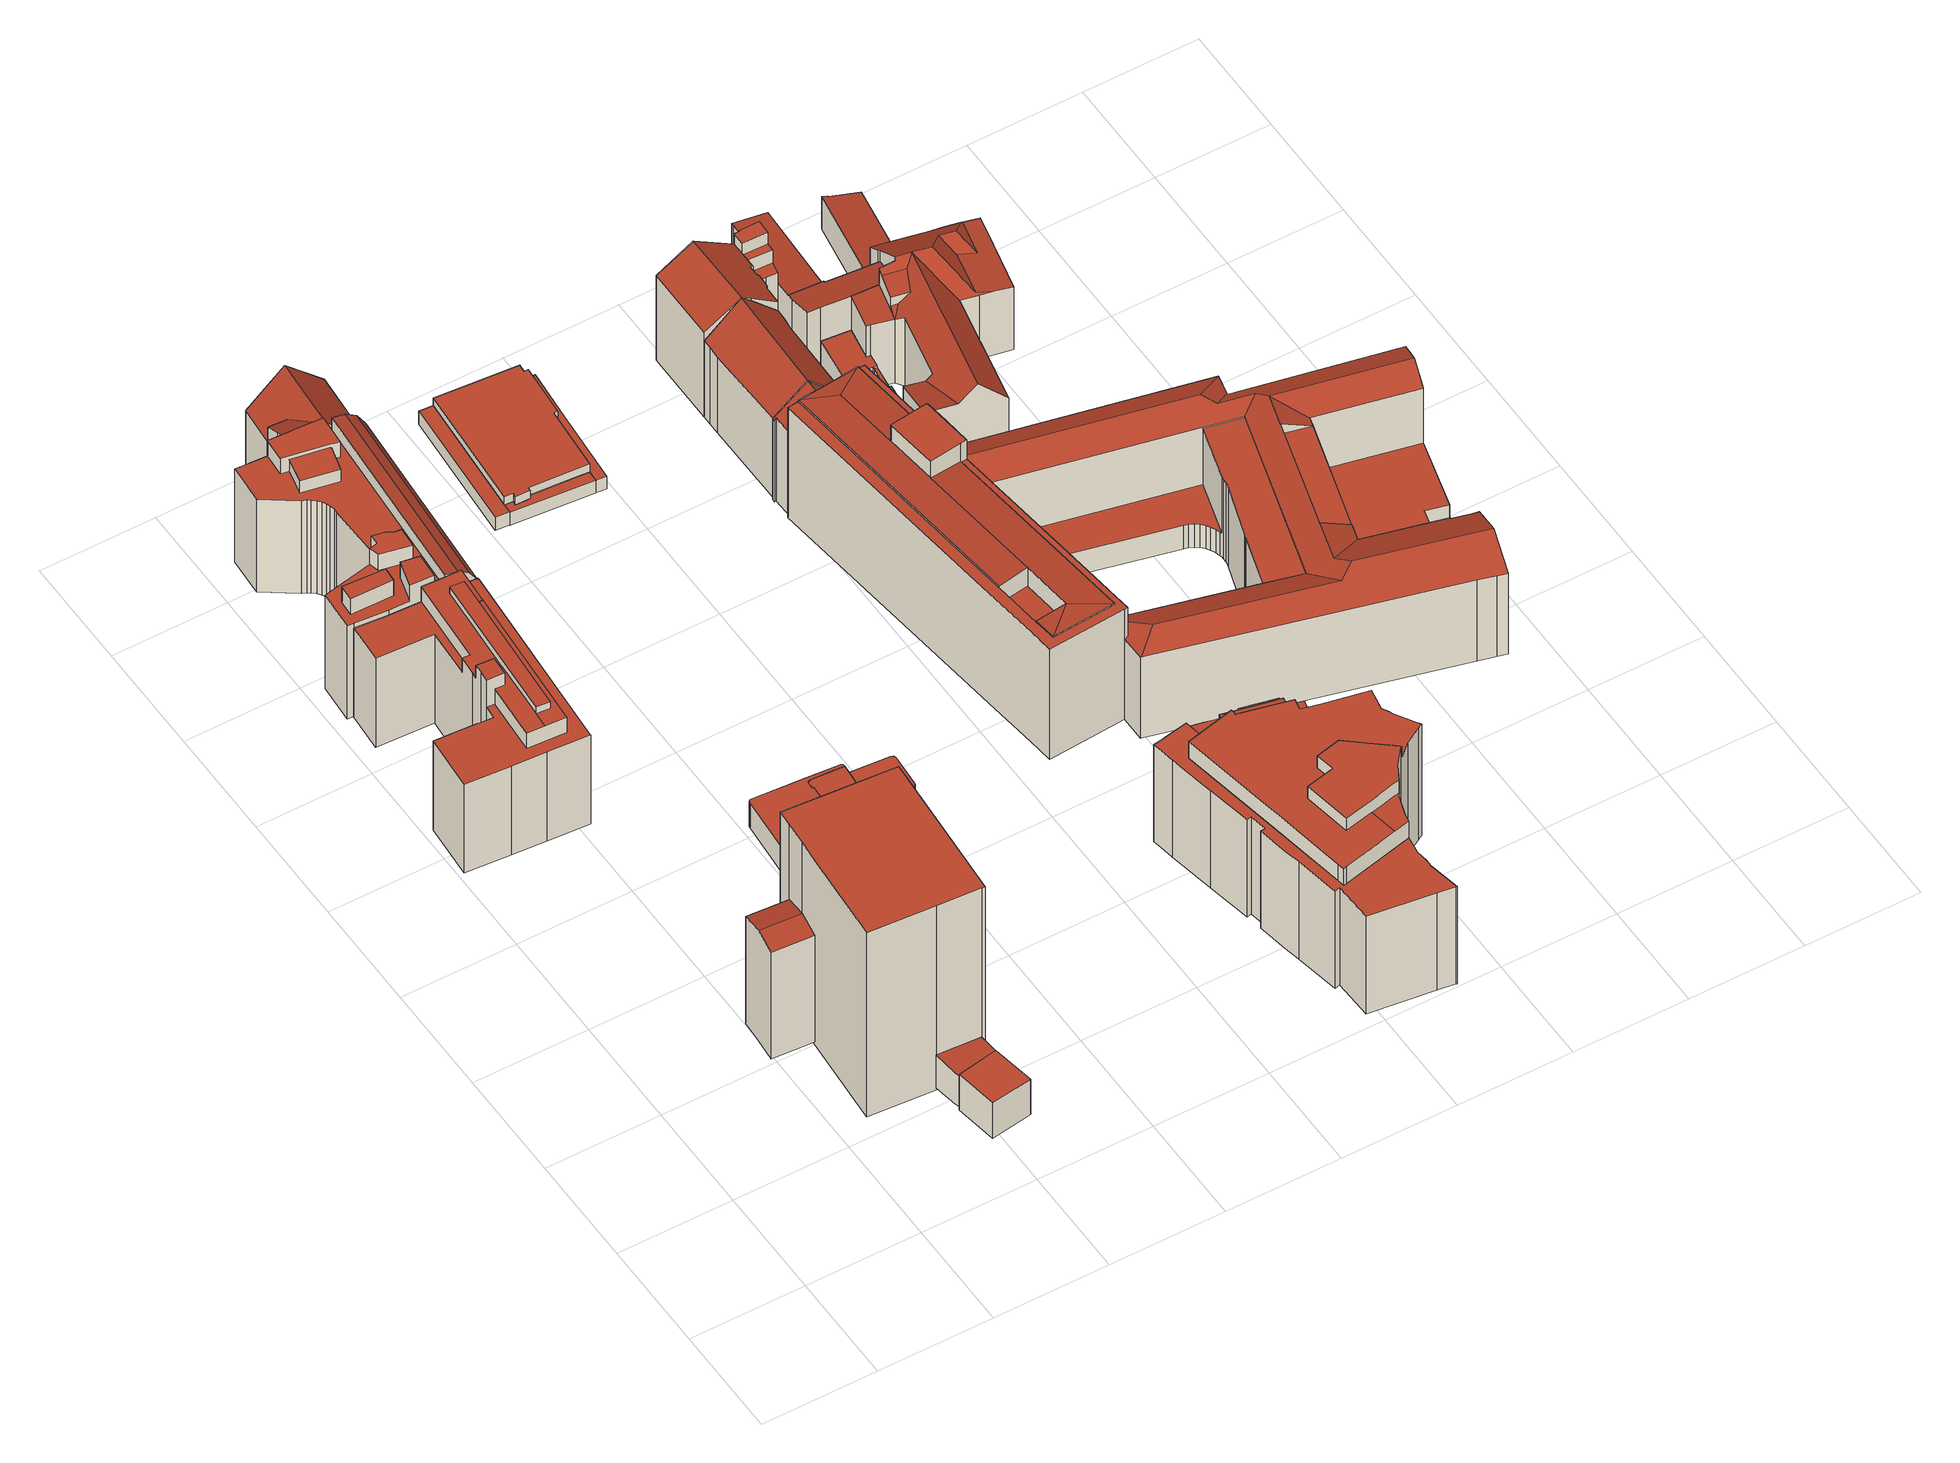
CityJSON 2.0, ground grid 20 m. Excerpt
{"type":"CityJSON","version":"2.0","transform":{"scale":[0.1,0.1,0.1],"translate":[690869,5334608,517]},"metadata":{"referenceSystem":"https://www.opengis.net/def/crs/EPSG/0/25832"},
"CityObjects":{
"building1":{"type":"Building","attributes":{"Gemeindeschluessel":"09162000","HoeheDach":"542.706","HoeheGrund":"518.737","Methode":"1000","NiedrigsteTraufeDesGebaeudes":"541.762","Geometrietyp2DReferenz":"3000","function":"31001_9998","roofType":"3100","measuredHeight":23.97,"storeysAboveGround":7},"geometry":[{"type":"MultiSurface","lod":"2","boundaries":[[[0,1,2,3,4,5]],[[6,7,2,1]],[[8,6,1,0]],[[3,2,7,9]],[[10,11,5,4,3,9]],[[11,8,0,5]],[[10,9,7,6]],[[10,6,8,11]]],"semantics":{"surfaces":[{"type":"WallSurface"},{"type":"RoofSurface"},{"type":"GroundSurface"}],"values":[0,1,1,0,2,0,0,0]}}]},
"building2":{"type":"Building","attributes":{"Gemeindeschluessel":"09162000","HoeheDach":"543.896","HoeheGrund":"518.888","Methode":"2000","NiedrigsteTraufeDesGebaeudes":"526.230","Geometrietyp2DReferenz":"3000","function":"31001_9998","roofType":"1000","measuredHeight":25.01,"storeysAboveGround":5},"geometry":[{"type":"MultiSurface","lod":"2","boundaries":[[[12,13,14,15]],[[16,17,18,19,20,21,22,23,24,25,26,27,28,29,30,31,32,33,34,35,36]],[[37,32,31,38,39,40]],[[21,41,42,22]],[[35,43,44,36]],[[27,26,45,46,47,48]],[[49,50,51,52]],[[53,51,50,54,55,56]],[[47,57,58,59,49,52,60,37,40,61,62,48]],[[63,64,65,66,67,68]],[[28,27,48,62,69,70]],[[33,71,72,34]],[[73,74,75,76]],[[56,55,77,78,68,67,79]],[[76,42,41,73]],[[34,72,43,35]],[[69,62,61,80]],[[81,82,53,56,79]],[[33,32,37,60,83,71]],[[84,44,43,72,71,83,82,81,66,65,85,86,75,74,87,88,89,90]],[[85,65,25,24]],[[29,91,92,30]],[[23,86,85,24]],[[44,84,16,36]],[[80,61,40,39]],[[54,15,14,55]],[[82,83,60,52,51,53]],[[17,90,89,18]],[[58,13,12,59]],[[84,90,17,16]],[[18,89,88,19]],[[21,20,87,74,73,41]],[[63,93,46,45,64]],[[47,46,93,78,77,57]],[[81,79,67,66]],[[26,25,65,64,45]],[[12,15,54,50,49,59]],[[14,13,58,57,77,55]],[[30,92,38,31]],[[70,69,80,39,38,92,91]],[[19,88,87,20]],[[78,93,63,68]],[[28,70,91,29]],[[23,22,42,76,75,86]]],"semantics":{"surfaces":[{"type":"RoofSurface"},{"type":"GroundSurface"},{"type":"WallSurface"}],"values":[0,1,2,2,2,2,2,0,0,2,2,2,2,0,0,2,2,2,2,0,2,2,2,2,2,2,2,2,2,2,2,2,0,2,2,2,2,2,2,0,2,2,2,2]}}]},
"building3":{"type":"Building","attributes":{"Gemeindeschluessel":"09162000","HoeheDach":"525.450","HoeheGrund":"517.865","Methode":"1000","NiedrigsteTraufeDesGebaeudes":"525.450","Geometrietyp2DReferenz":"3000","function":"31001_2000","roofType":"1000","measuredHeight":7.58},"geometry":[{"type":"MultiSurface","lod":"2","boundaries":[[[94,95,96,97]],[[95,98,99,100,96]],[[101,99,98,102]],[[102,98,95,94]],[[97,96,100,103]],[[103,100,99,101]],[[97,103,101,102,94]]],"semantics":{"surfaces":[{"type":"WallSurface"},{"type":"RoofSurface"},{"type":"GroundSurface"}],"values":[0,1,0,0,0,0,2]}}]},
"building4":{"type":"Building","attributes":{"Gemeindeschluessel":"09162000","HoeheDach":"525.790","HoeheGrund":"518.600","Methode":"1000","NiedrigsteTraufeDesGebaeudes":"525.171","Geometrietyp2DReferenz":"3000","function":"31001_2000","roofType":"1000","measuredHeight":7.19},"geometry":[{"type":"MultiSurface","lod":"2","boundaries":[[[104,105,106,107,108,109]],[[110,111,105,104,109,112]],[[112,109,108,113]],[[111,114,115,107,106,105]],[[114,111,110,112,113,115]],[[113,108,107,115]]],"semantics":{"surfaces":[{"type":"RoofSurface"},{"type":"WallSurface"},{"type":"GroundSurface"}],"values":[0,1,1,1,2,1]}}]},
"building5":{"type":"Building","attributes":{"Gemeindeschluessel":"09162000","HoeheDach":"558.020","HoeheGrund":"518.200","Methode":"2000","NiedrigsteTraufeDesGebaeudes":"558.020","Geometrietyp2DReferenz":"3000","function":"31001_9998","roofType":"1000","measuredHeight":39.82,"storeysAboveGround":11},"geometry":[{"type":"MultiSurface","lod":"2","boundaries":[[[116,117,118,119,120,121]],[[122,123,116,121]],[[119,118,124,125]],[[126,127,123,122]],[[125,124,128,129]],[[130,131,127,126]],[[132,133,131,130]],[[129,128,133,132]],[[123,127,131,133,128,124,118,117,116]],[[121,120,119,125,129,132,130,126,122]]],"semantics":{"surfaces":[{"type":"WallSurface"},{"type":"RoofSurface"},{"type":"GroundSurface"}],"values":[0,0,0,0,0,0,0,0,1,2]}}]},
"building6":{"type":"Building","attributes":{"Gemeindeschluessel":"09162000","HoeheDach":"542.460","HoeheGrund":"519.012","Methode":"2000","NiedrigsteTraufeDesGebaeudes":"537.688","Geometrietyp2DReferenz":"3000","function":"31001_9998","roofType":"1000","measuredHeight":23.45,"storeysAboveGround":6},"geometry":[{"type":"MultiSurface","lod":"2","boundaries":[[[134,135,136,137]],[[138,139,140,141]],[[142,143,144,145]],[[146,147,148,149,150,151]],[[152,153,154,155,156,157]],[[158,155,154,159]],[[160,161,162,163]],[[164,165,166,167,168,169,170,171,172]],[[173,171,170,174,175,176,177]],[[178,179,180,181,182,183,184]],[[185,186,187,152,157,188,189,190,191]],[[192,193,143,142]],[[194,195,196,197]],[[198,199,200,201]],[[202,203,204,205]],[[190,189,206,196]],[[163,162,207,208]],[[209,172,171,173]],[[210,211,177,176]],[[201,200,212,213]],[[214,215,139,138]],[[216,217,144,143,193,181,180,218]],[[219,220,221,222]],[[184,183,161,160]],[[151,150,223,224]],[[225,226,135,134]],[[227,228,203,202]],[[157,156,229,188]],[[230,140,139,215]],[[231,232,220,219]],[[233,168,167,234]],[[137,136,235,236]],[[187,186,185,191,237,238,239,240,147,146,151,224,241,242,179,178,184,160,163,208,231,219,222,227,202,205,243,210,176,175,174,244,245,194,197,246,247,158,159]],[[229,156,155,158,247,246,197,196,206]],[[208,207,232,231]],[[248,217,216,249]],[[240,250,148,147]],[[145,144,217,248]],[[236,235,226,225,251,234,167,166,165,164,172,209]],[[205,204,252,243]],[[149,148,250,253,214,138,141,254,190,196,195,233,234,251,225,134,137,236,209,173,177,211,252,204,203,228,221,220,232,207,162,161,183,182,192,142,145,248,249,255,256,223,150],[257,198,201,213]],[[174,170,169,244]],[[141,140,230,254]],[[135,226,235,136]],[[168,233,195,194,245,244,169]],[[249,216,218,255]],[[239,238,237,191,190,254,230,215,214,253,250,240]],[[182,181,193,192]],[[200,199,258,212]],[[257,258,199,198]],[[188,229,206,189]],[[159,154,153,187]],[[213,212,258,257]],[[223,256,255,218,180,179,242,241,224]],[[153,152,187]],[[243,252,211,210]],[[222,221,228,227]]],"semantics":{"surfaces":[{"type":"WallSurface"},{"type":"RoofSurface"},{"type":"GroundSurface"}],"values":[0,0,0,0,1,0,0,1,0,0,0,0,0,0,0,0,0,0,0,0,0,1,0,0,0,0,0,1,1,0,0,0,2,0,0,0,0,0,0,0,1,0,0,1,0,0,0,0,1,0,1,0,0,0,0,0,0]}}]},
"building7":{"type":"Building","attributes":{"Gemeindeschluessel":"09162000","HoeheDach":"523.887","HoeheGrund":"518.540","Methode":"1000","NiedrigsteTraufeDesGebaeudes":"523.887","Geometrietyp2DReferenz":"3000","function":"51009_1610","roofType":"1000","measuredHeight":5.35},"geometry":[{"type":"MultiSurface","lod":"2","boundaries":[[[259,260,261,262]],[[263,264,265,266]],[[267,268,269,270]],[[271,272,273,274]],[[275,276,277,278]],[[262,261,279,280]],[[281,282,283,284]],[[279,261,260,285,286,287,288,277,276,289,290,283,282,291,292,291,293,273,272,269,268,294,265,264,295,296,297,298,299,300,301,302,303,304,305]],[[306,303,302,307]],[[308,295,264,263]],[[309,285,260,259]],[[310,300,299,311]],[[298,297,312,313,311,299]],[[307,302,301,314]],[[270,269,272,271]],[[278,277,288,315]],[[316,267,270,271,274,317,318,319,318,281,284,320,321,275,278,315,322,323,309,259,262,280,324,325,306,307,314,310,311,313,312,326,308,263,266]],[[321,289,276,275]],[[314,301,300,310]],[[312,297,296,326]],[[316,294,268,267]],[[323,322,287,286,285,309]],[[315,288,287,322]],[[284,283,290,320]],[[326,296,295,308]],[[280,279,305,324]],[[266,265,294,316]],[[319,318,317,293,291,292]],[[320,290,289,321]],[[274,273,293,317]],[[291,282,281,318,319,292]],[[305,304,303,306,325,324]]],"semantics":{"surfaces":[{"type":"WallSurface"},{"type":"RoofSurface"},{"type":"GroundSurface"}],"values":[0,0,0,0,0,0,0,1,0,0,0,0,0,0,0,0,2,0,0,0,0,0,0,0,0,0,0,0,0,0,0,0]}}]},
"building8":{"type":"Building","attributes":{"Gemeindeschluessel":"09162000","HoeheDach":"540.940","HoeheGrund":"519.096","Methode":"2000","NiedrigsteTraufeDesGebaeudes":"534.419","Geometrietyp2DReferenz":"3000","function":"31001_9998","roofType":"3100","measuredHeight":21.84,"storeysAboveGround":4},"geometry":[{"type":"MultiSurface","lod":"2","boundaries":[[[327,328,329,330]],[[330,329,331,332]],[[333,334,335,336,337,338]],[[339,340,341,342,343,344,345,346,327,330,332,347,348]],[[347,349,350,348]],[[342,336,335,343]],[[345,351,352,346]],[[336,353,337]],[[354,338,337,353,355,356]],[[346,352,328,327]],[[338,350,349,331,329,328,352,351,333]],[[332,331,349,347]],[[345,344,334,333,351]],[[342,341,355,353,336]],[[339,348,350,338,354]],[[343,335,334,344]],[[340,356,355,341]],[[339,354,356,340]]],"semantics":{"surfaces":[{"type":"WallSurface"},{"type":"RoofSurface"},{"type":"GroundSurface"}],"values":[0,0,1,2,0,0,0,0,1,0,1,0,0,0,0,0,0,0]}}]},
"building9":{"type":"Building","attributes":{"Gemeindeschluessel":"09162000","HoeheDach":"523.850","HoeheGrund":"518.680","Methode":"2000","NiedrigsteTraufeDesGebaeudes":"522.250","Geometrietyp2DReferenz":"3000","function":"31001_9998","roofType":"1000","measuredHeight":5.17,"storeysAboveGround":1},"geometry":[{"type":"MultiSurface","lod":"2","boundaries":[[[357,358,359,360]],[[361,292,293,362]],[[363,364,365,366]],[[367,368,369,370]],[[265,371,372,373,294]],[[371,265,374,375]],[[376,377,368,367]],[[369,368,377,365,364,378,379,380,359,358,381,371,375]],[[382,363,366,376,367,370,383,384,385,361,362,386,387,388,389,390,373,372,391,357,360,392,393]],[[372,371,381,391]],[[387,272,269,388]],[[384,283,282,385]],[[362,293,273,386]],[[383,370,369,375,374,283,384]],[[282,283,374,265,294,268,394,269,272,273,293,292]],[[360,359,380,392]],[[385,282,292,361]],[[269,394,268,390,389,388]],[[391,381,358,357]],[[393,379,378,382]],[[366,365,377,376]],[[382,378,364,363]],[[392,380,379,393]],[[386,273,272,387]],[[390,268,294,373]]],"semantics":{"surfaces":[{"type":"WallSurface"},{"type":"RoofSurface"},{"type":"GroundSurface"}],"values":[0,0,0,0,0,0,0,1,2,0,0,0,0,0,1,0,0,0,0,0,0,0,0,0,0]}}]},
"building10":{"type":"Building","attributes":{"Gemeindeschluessel":"09162000","HoeheDach":"521.987","HoeheGrund":"519.160","Methode":"2000","NiedrigsteTraufeDesGebaeudes":"521.987","Geometrietyp2DReferenz":"3000","function":"51009_1610","roofType":"1000","measuredHeight":2.83},"geometry":[{"type":"MultiSurface","lod":"2","boundaries":[[[395,396,397,398]],[[397,399,400,401,398]],[[402,403,400,399]],[[396,402,399,397]],[[395,404,403,402,396]],[[403,404,401,400]],[[404,395,398,401]]],"semantics":{"surfaces":[{"type":"WallSurface"},{"type":"GroundSurface"},{"type":"RoofSurface"}],"values":[0,1,0,0,2,0,0]}}]},
"building11":{"type":"Building","attributes":{"Gemeindeschluessel":"09162000","HoeheDach":"521.860","HoeheGrund":"519.140","Methode":"2000","NiedrigsteTraufeDesGebaeudes":"521.860","Geometrietyp2DReferenz":"3000","function":"51009_1610","roofType":"1000","measuredHeight":2.72},"geometry":[{"type":"MultiSurface","lod":"2","boundaries":[[[405,406,407,408]],[[409,410,406,405]],[[411,412,413,414]],[[415,416,417,418]],[[419,420,421,422,418,417]],[[409,423,421,420,424,410]],[[414,413,416,415]],[[423,409,405,408,411,414,415,418,422,421]],[[410,424,420,419,417,416,413,412,407,406]],[[408,407,412,411]]],"semantics":{"surfaces":[{"type":"WallSurface"},{"type":"GroundSurface"},{"type":"RoofSurface"}],"values":[0,0,0,0,0,0,0,1,2,0]}}]},
"building12":{"type":"Building","attributes":{"Gemeindeschluessel":"09162000","HoeheDach":"523.623","HoeheGrund":"519.140","Methode":"1000","NiedrigsteTraufeDesGebaeudes":"523.623","Geometrietyp2DReferenz":"3000","function":"31001_9998","roofType":"1000","measuredHeight":4.48,"storeysAboveGround":1},"geometry":[{"type":"MultiSurface","lod":"2","boundaries":[[[415,425,426,414]],[[427,428,429,430]],[[421,431,432,418]],[[433,434,428,427]],[[418,432,425,415]],[[408,433,427,430,435,436,437,421,418,415,414,411]],[[438,426,425,432,431,439,440,441,429,428,434,442]],[[411,438,442,408]],[[437,439,431,421]],[[430,429,441,435]],[[436,440,439,437]],[[435,441,440,436]],[[408,442,434,433]],[[414,426,438,411]]],"semantics":{"surfaces":[{"type":"WallSurface"},{"type":"GroundSurface"},{"type":"RoofSurface"}],"values":[0,0,0,0,0,1,2,0,0,0,0,0,0,0]}}]},
"building13":{"type":"Building","attributes":{"Gemeindeschluessel":"09162000","HoeheDach":"521.915","HoeheGrund":"519.220","Methode":"1000","NiedrigsteTraufeDesGebaeudes":"521.915","Geometrietyp2DReferenz":"3000","function":"51009_1610","roofType":"1000","measuredHeight":2.69},"geometry":[{"type":"MultiSurface","lod":"2","boundaries":[[[443,444,445,446]],[[447,448,449,450]],[[447,451,444,443,452,448]],[[453,410,420,454]],[[455,456,446,445,457,458]],[[454,420,450,449]],[[456,455,459,453,454,449,448,452,443,446]],[[460,458,457,445,444,451,447,450,420,410]],[[459,455,458,460,410,453]]],"semantics":{"surfaces":[{"type":"WallSurface"},{"type":"GroundSurface"},{"type":"RoofSurface"}],"values":[0,0,0,0,0,0,1,2,0]}}]},
"building14":{"type":"Building","attributes":{"Gemeindeschluessel":"09162000","HoeheDach":"539.330","HoeheGrund":"518.310","Methode":"2000","NiedrigsteTraufeDesGebaeudes":"536.050","Geometrietyp2DReferenz":"3000","function":"31001_9998","roofType":"1000","measuredHeight":21.02,"storeysAboveGround":6},"geometry":[{"type":"MultiSurface","lod":"2","boundaries":[[[461,462,463,464]],[[465,466,467,468]],[[469,470,471,472,473,474,475]],[[476,477,478,479]],[[480,481,482,483,484,485,486,487]],[[488,489,490,491]],[[492,493,494,495,496,497,498,499,500,501,502,503,504,505,506,467,466,507,508,509,510,511,512,513,514,515,516,517,518,471,470]],[[519,520,521,522]],[[523,524,518,517,516,525]],[[526,527,528,529]],[[522,521,489,488]],[[530,531,532,533]],[[494,534,535,495]],[[492,536,537,493]],[[538,539,540,541,463,462,542,543,544,545,546,478,477,547,490,489,521,520,548,528,527,549,550,482,481,480,487,551,552,553,537,536,469,475,554,532,531]],[[555,556,557,498,497,496,495,535]],[[515,514,513,558,559,560]],[[561,562,501,500,563,564,565]],[[472,471,518,524]],[[566,567,568,569]],[[498,557,570,499]],[[571,572,468,467,506,505]],[[573,549,527,526]],[[574,547,477,476]],[[510,509,508,507,575,576,577,578]],[[579,542,462,461]],[[580,544,543,581]],[[582,583,561,565]],[[583,584,562,561]],[[585,563,500,499,570,567,566]],[[586,587,588,504,503,502]],[[501,562,584,502]],[[581,543,542,579]],[[589,590,546,545,544,580]],[[591,548,520,519]],[[575,507,466,465]],[[491,490,547,574]],[[525,516,515,560]],[[486,592,593,594,595,596,569,568,534,494,493,537,553,552,551,487]],[[532,554,475,474,597,533]],[[483,482,550,598]],[[479,478,546,590]],[[582,586,502,584,583]],[[587,586,582,565,564,563,585,566,569,596,595,594,593,592,486,485,484,483,598,573,526,529,591,519,522,488,491,574,476,479,590,589,580,581,579,461,464,599,600,601,602,530,533,597,474,473,472,524,523,525,560,559,558,603,604,578,577,576,575,465,468,572,571,588]],[[512,511,510,578,604,603,558,513]],[[470,469,536,492]],[[529,528,548,591]],[[571,505,504,588]],[[599,464,463,541,540,600]],[[568,567,570,557,556,555,535,534]],[[602,601,600,540,539,538,531,530]],[[598,550,549,573]]],"semantics":{"surfaces":[{"type":"WallSurface"},{"type":"RoofSurface"},{"type":"GroundSurface"}],"values":[0,0,0,0,0,0,1,0,0,0,0,0,0,0,1,0,0,0,0,0,0,0,0,0,0,0,0,0,1,0,0,0,0,0,0,0,0,0,0,0,0,0,0,2,0,0,0,0,0,1,0,0]}}]},
"building15":{"type":"Building","attributes":{"Gemeindeschluessel":"09162000","HoeheDach":"545.500","HoeheGrund":"518.790","Methode":"2000","NiedrigsteTraufeDesGebaeudes":"542.810","Geometrietyp2DReferenz":"3000","function":"31001_9998","roofType":"1000","measuredHeight":26.71,"storeysAboveGround":7},"geometry":[{"type":"MultiSurface","lod":"2","boundaries":[[[605,606,607,608]],[[609,610,611,612,613,614,615,616,617,618]],[[619,620,621,622,623,624,625]],[[626,627,628,629,630,631]],[[632,633,634,635,636,637,638,639,640,641,642,643,605,608,644,645,646,647,648,649,650,651,652,653,654,655,656,627,626,631,657,613,612,611,610,609]],[[658,659,660,647,646,661,662]],[[657,631,630,663,614,613]],[[642,664,665,643]],[[666,649,648,667]],[[668,669,670,671]],[[672,673,661,646,645,644,608,607]],[[674,656,655,675]],[[641,676,664,642]],[[677,678,670,669,679,620,619,680,681]],[[682,683,684,685,635,634,633,632,609,618]],[[667,648,647,660]],[[686,637,636,687]],[[688,679,669,668]],[[658,662,624,623]],[[689,654,653,690]],[[681,640,639,677]],[[643,665,606,605]],[[687,636,635,685]],[[686,691,692,693,671,670,678,677,639,638,637]],[[676,694,695,625,624,662,661,673,672,607,606,665,664]],[[675,655,654,689]],[[667,660,659,658,623,622,621,688,668,671,693,692,691,686,687,685,684,683,682,618,617,616,615,614,663,630,629,628,674,675,689,690,696,697,698,666]],[[641,640,681,680,619,625,695,694,676]],[[652,651,650,649,666,698,697,696,690,653]],[[628,627,656,674]],[[621,620,679,688]]],"semantics":{"surfaces":[{"type":"WallSurface"},{"type":"RoofSurface"},{"type":"GroundSurface"}],"values":[0,0,0,0,1,0,0,0,0,0,0,0,0,1,0,0,0,0,0,0,0,0,0,0,1,0,2,0,0,0,0]}}]},
"building16":{"type":"Building","attributes":{"Gemeindeschluessel":"09162000","HoeheDach":"541.080","HoeheGrund":"518.740","Methode":"2000","NiedrigsteTraufeDesGebaeudes":"535.060","Geometrietyp2DReferenz":"3000","function":"31001_9998","roofType":"3100","measuredHeight":22.34,"storeysAboveGround":5},"geometry":[{"type":"MultiSurface","lod":"2","boundaries":[[[699,700,701,702]],[[702,701,703,704]],[[705,706,707,708,709]],[[710,711,705,709]],[[707,706,712,713,714]],[[714,713,715,716]],[[717,699,702,704,710,709,708,707,714,716,718]],[[705,711,703,701,700,719,712,706]],[[718,720,721,717]],[[716,715,720,718]],[[715,713,712,719,721,720]],[[704,703,711,710]],[[717,721,719,700,699]]],"semantics":{"surfaces":[{"type":"WallSurface"},{"type":"GroundSurface"},{"type":"RoofSurface"}],"values":[0,0,0,0,0,0,1,2,0,0,2,0,0]}}]},
"building17":{"type":"Building","attributes":{"Gemeindeschluessel":"09162000","HoeheDach":"540.970","HoeheGrund":"518.683","Methode":"2000","NiedrigsteTraufeDesGebaeudes":"533.046","Geometrietyp2DReferenz":"3000","function":"31001_9998","roofType":"3100","measuredHeight":22.29,"storeysAboveGround":5},"geometry":[{"type":"MultiSurface","lod":"2","boundaries":[[[722,723,724,725,726]],[[727,728,729,730,731,732]],[[702,733,734,699]],[[735,736,733,702]],[[737,738,736,735]],[[739,740,722,726,741,742]],[[743,744,745,746,747,732,731]],[[725,748,741,726]],[[739,747,746,749,734,733,736,738,750,751,752,753,754,740]],[[755,753,752,756]],[[739,727,732,747]],[[757,749,746,745]],[[758,724,723,759]],[[717,757,745,744]],[[741,748,760,742]],[[761,759,723,722,740,754]],[[762,751,750,763]],[[761,754,753,755]],[[764,730,729,765]],[[756,752,751,762]],[[763,750,738,737]],[[760,728,727,739,742]],[[758,765,729,728,760,748,725,724]],[[717,699,734,749,757]],[[758,759,761,755,756,762,763,737,735,702,699,717,744,743,764,765]],[[743,731,730,764]]],"semantics":{"surfaces":[{"type":"RoofSurface"},{"type":"WallSurface"},{"type":"GroundSurface"}],"values":[0,0,1,1,1,1,1,1,0,1,1,0,1,1,0,1,1,1,1,1,1,1,1,1,2,1]}}]},
"building18":{"type":"Building","attributes":{"Gemeindeschluessel":"09162000","HoeheDach":"526.302","HoeheGrund":"518.729","Methode":"2000","NiedrigsteTraufeDesGebaeudes":"525.776","Geometrietyp2DReferenz":"3000","function":"31001_9998","roofType":"1000","measuredHeight":7.57},"geometry":[{"type":"MultiSurface","lod":"2","boundaries":[[[766,767,768,769]],[[770,771,772,707,708,768,767]],[[772,773,774,707]],[[773,775,776,766,769,777,774]],[[774,777,708,707]],[[771,775,773,772]],[[769,768,708,777]],[[770,767,766,776]],[[770,776,775,771]]],"semantics":{"surfaces":[{"type":"WallSurface"},{"type":"GroundSurface"},{"type":"RoofSurface"}],"values":[0,1,0,2,0,0,0,0,0]}}]},
"building19":{"type":"Building","attributes":{"Gemeindeschluessel":"09162000","HoeheDach":"525.250","HoeheGrund":"518.491","Methode":"2000","NiedrigsteTraufeDesGebaeudes":"524.850","Geometrietyp2DReferenz":"3000","function":"31001_9998","roofType":"1000","measuredHeight":6.76},"geometry":[{"type":"MultiSurface","lod":"2","boundaries":[[[778,779,780,781,782,783,784,785,786,787,788]],[[789,783,782,790]],[[791,792,793,794]],[[783,789,795,784]],[[785,796,797,786]],[[796,785,784,795]],[[786,797,798,787]],[[796,795,789,790,799,800,801,802,798,797]],[[792,801,800,793]],[[778,791,794,779]],[[778,788,802,801,792,791]],[[779,794,793,780]],[[781,799,790,782]],[[780,793,800,799,781]],[[787,798,802,788]]],"semantics":{"surfaces":[{"type":"GroundSurface"},{"type":"WallSurface"},{"type":"RoofSurface"}],"values":[0,1,2,1,1,1,1,2,1,1,1,1,1,1,1]}}]},
"building20":{"type":"Building","attributes":{"Gemeindeschluessel":"09162000","HoeheDach":"545.960","HoeheGrund":"518.070","Methode":"2000","NiedrigsteTraufeDesGebaeudes":"523.089","Geometrietyp2DReferenz":"3000","function":"31001_3000","roofType":"3200","measuredHeight":27.89,"storeysAboveGround":7},"geometry":[{"type":"MultiSurface","lod":"2","boundaries":[[[803,804,805,806]],[[807,808,809,810]],[[811,812,813,814,815,816,817]],[[818,819,820,821]],[[822,823,824,825,826,827,828]],[[829,830,831,832]],[[833,834,835,836]],[[837,838,839,840]],[[841,842,843,844]],[[845,846,808,807]],[[847,848,849,850,851,852,853,854,855]],[[856,857,858,859,860]],[[861,862,863,864]],[[865,866,867,868]],[[869,854,853,870,871,872]],[[873,874,875,876]],[[877,878,876,875,879]],[[880,881,882,839,838,883,884,885,886,887]],[[888,889,890,891,892,893,894,895]],[[896,897,898,899]],[[900,849,848,901]],[[870,902,903,904,905,906]],[[907,908,909,910,911,912,830,829,869,872,913,914,915,916,917,918,919]],[[919,918,920,921,922,823,822]],[[923,924,904,903,925,916,915]],[[914,913,926,927,928,929,930,898,897,931,843,842,932,863,862,933,934,935,867,866,936,937,938,805,804,939,940,941,942,943,944,945,946,947,948,949,950,951,952,953,954,955,956,957,958,923,915]],[[959,960,961,962]],[[963,964,965,966]],[[967,938,937,968]],[[858,969,970,971,972,859]],[[973,875,890,889,888,895,974]],[[958,975,924,923]],[[976,977,978]],[[926,979,980,927]],[[981,982,983,984,985,986,713,987]],[[988,989,990,991]],[[803,992,939,804]],[[993,994,990,989,831,830,912,911,910,909,894,893,892,891,995,996,878,818,821,965,964]],[[997,952,951,998]],[[965,821,820,999,1000,1001,1002,1003,1004,1005,882,881,880,887,985,984,983,982]],[[853,852,1006,977,1007,860,1008,903,902,870]],[[1009,856,860,1007]],[[868,867,935,1010]],[[1011,949,948,1012]],[[962,961,1013,1014]],[[871,870,906,979,926,913,872]],[[968,937,936,1015]],[[1004,1003,1016,1017]],[[1018,1007,977,976]],[[811,817,960,959]],[[879,875,973,1019]],[[916,925,903,1008,833,836,917]],[[1015,936,866,865]],[[1020,942,941,1021]],[[1022,956,955,1023]],[[1024,1016,1003,1025]],[[890,875,874]],[[1026,927,980,1027,1028]],[[1029,1030,1031,921,920,835,834,1032]],[[1008,860,859,972,1033,1032,834,833]],[[806,805,938,967]],[[826,825,1034,840,839,882,1005]],[[1035,946,945,1036]],[[1037,987,713,1038]],[[1039,1040,1041,1042,1043,856,1009,978,1044,1045]],[[917,836,835,920,918]],[[978,1009,1018,976]],[[1046,1047,908,907,919,822,828,1048,1049]],[[1050,1051,991,990,994,993,964,963]],[[1052,934,933,1053]],[[1054,1055,1056,975,958,957,1057]],[[1033,972,971,1058,1029,1032]],[[1039,1045,816,815]],[[1059,954,953,1060]],[[906,905,904,924,975,1056,809,808,846,1027,980,979]],[[966,965,982,981,1061]],[[1062,947,946,1035]],[[899,898,930,1063]],[[844,843,931,1064]],[[1065,857,856,1043]],[[1024,1049,1048,1016]],[[909,908,1047,895,894]],[[810,809,1056,1055]],[[815,814,1066,1065,1043,1042,1041,1040,1039]],[[1019,973,819,818,1067]],[[1028,1027,846,845]],[[1021,941,940,1068]],[[1068,940,939,992]],[[1069,884,883,1070]],[[1063,930,929,1071]],[[1036,945,944,1072]],[[1010,935,934,1052]],[[857,1065,1066,1073,1074,969,858]],[[1075,850,849,900]],[[1076,1077,901,848,847,855,1078,1079]],[[1025,1003,1002,1001,1000,999,820]],[[1012,948,947,1062]],[[887,886,1080,986,985]],[[1073,1066,814,813]],[[1053,933,862,861]],[[998,951,950,1081]],[[1078,832,831,989,988,1082,1079]],[[864,863,932,1083]],[[1057,957,956,1022]],[[852,851,1013,961,960,817,816,1045,1006]],[[1084,943,942,1020]],[[1072,944,943,1084]],[[1064,931,897,896]],[[891,890,874,995]],[[855,854,869,829,832,1078]],[[1045,1044,978,977,1006]],[[1023,955,954,1059]],[[1070,883,838,837]],[[1083,932,842,841]],[[877,879,1019,1067]],[[1061,981,987,1037]],[[1067,818,878,877]],[[819,973,974,1024,1025,820]],[[1081,950,949,1011]],[[986,1080,886,885,884,1069,1085,1086,1087,1088,1038,713]],[[1017,1016,1048,828,827]],[[970,969,1074,1073,813,812,811,959,962,1014,1089,1075,900,901,1077,1076,1079,1082,988,991,1051,1050,963,966,1061,1037,1038,1088,1087,1086,1085,1069,1070,837,840,1034,825,824,823,922,921,1031,1030,1029,1058,971],[1054,1057,1022,1023,1059,1060,997,998,1081,1011,1012,1062,1035,1036,1072,1084,1020,1021,1068,992,803,806,967,968,1015,865,868,1010,1052,1053,861,864,1083,841,844,1064,896,899,1063,1071,1090,1026,1028,845,807,810,1055]],[[1090,928,927,1026]],[[1060,953,952,997]],[[895,1047,1046,974]],[[850,1075,1089,1014,1013,851]],[[974,1046,1049,1024]],[[1071,929,928,1090]],[[1009,1007,1018]],[[996,995,874,873,876,878]],[[1017,827,826,1005,1004]]],"semantics":{"surfaces":[{"type":"WallSurface"},{"type":"RoofSurface"},{"type":"GroundSurface"}],"values":[0,0,0,0,0,0,1,0,0,0,1,1,0,0,1,1,0,1,0,0,0,0,0,0,0,1,0,0,0,0,1,0,0,0,1,0,0,1,0,0,1,1,0,0,0,0,0,0,0,0,0,1,0,0,0,1,1,0,0,1,0,0,0,0,0,1,1,1,0,0,0,0,0,0,1,0,0,0,0,0,0,0,0,1,0,0,0,0,0,0,0,0,0,0,0,1,0,1,0,0,0,0,0,0,1,0,0,0,0,1,1,0,0,0,1,0,0,1,0,0,0,2,0,0,0,0,0,0,0,0,1]}}]},
"building21":{"type":"Building","attributes":{"Gemeindeschluessel":"09162000","HoeheDach":"532.498","HoeheGrund":"518.138","Methode":"2000","NiedrigsteTraufeDesGebaeudes":"530.220","Geometrietyp2DReferenz":"3000","function":"31001_9998","roofType":"1000","measuredHeight":14.36,"storeysAboveGround":4},"geometry":[{"type":"MultiSurface","lod":"2","boundaries":[[[1091,1092,1093,1094]],[[1095,1096,1097,1098,1099,1100,1101,1102]],[[1103,1098,1097,1104]],[[1105,1106,1107,1108]],[[1102,1109,1110,1095]],[[1111,1112,1113,1114]],[[1094,1093,1115,1116]],[[1116,1115,1117,1118]],[[1119,1120,1121,1122,1103,1104,1123,1091,1094,1116,1118,1105,1108,1111,1114]],[[1107,1106,1117,1115,1093,1092,1110,1109,1124,1113,1112]],[[1118,1117,1106,1105]],[[1121,1100,1099,1122]],[[1122,1099,1098,1103]],[[1114,1113,1124,1119]],[[1120,1101,1100,1121]],[[1108,1107,1112,1111]],[[1119,1124,1109,1102,1101,1120]],[[1104,1097,1096,1123]],[[1123,1096,1095,1110,1092,1091]]],"semantics":{"surfaces":[{"type":"WallSurface"},{"type":"RoofSurface"},{"type":"GroundSurface"}],"values":[0,1,0,0,0,0,0,0,2,1,0,0,0,0,0,0,0,0,0]}}]},
"building22":{"type":"Building","attributes":{"Gemeindeschluessel":"09162000","HoeheDach":"521.824","HoeheGrund":"517.937","Methode":"2000","NiedrigsteTraufeDesGebaeudes":"521.039","Geometrietyp2DReferenz":"3000","function":"51009_1610","roofType":"1000","measuredHeight":3.89},"geometry":[{"type":"MultiSurface","lod":"2","boundaries":[[[1125,1126,1127,1128]],[[1129,1130,1126,1125]],[[1129,1125,1128,1131]],[[1132,1127,1126,1130]],[[1131,1132,1130,1129]],[[1128,1127,1132,1131]]],"semantics":{"surfaces":[{"type":"WallSurface"},{"type":"GroundSurface"},{"type":"RoofSurface"}],"values":[0,0,1,2,0,0]}}]},
"building23":{"type":"Building","attributes":{"Gemeindeschluessel":"09162000","HoeheDach":"536.700","HoeheGrund":"517.973","Methode":"2000","NiedrigsteTraufeDesGebaeudes":"531.477","Geometrietyp2DReferenz":"3000","function":"31001_3048","roofType":"3100","measuredHeight":18.73,"storeysAboveGround":3},"geometry":[{"type":"MultiSurface","lod":"2","boundaries":[[[1133,1134,1135,1136,1137,1138,1139]],[[1140,1141,1142,1143]],[[1144,1139,1138,1145]],[[1146,1147,1148,1134,1133,1149,1150,1151,1152,1153]],[[1154,1155,1156,1157]],[[1146,1158,1159,1147]],[[1160,1161,1155,1154]],[[1162,1163,1164,1165,1166]],[[1144,1167,1168,1149,1133,1139]],[[1145,1138,1137,1169]],[[1170,1171,1172,1173,1174,1175,1150]],[[1176,1177,1178,1179,1180,1181]],[[1163,1182,1183,1184,1185,1164]],[[1174,1140,1143,1175]],[[1162,1166,1161,1160]],[[1151,1150,1165,1164,1185,1186]],[[1184,1183,1187,1188,1146]],[[1169,1136,1135,1189]],[[1190,1191,1192,1167,1144,1145,1169,1189,1193,1159,1158,1194,1195,1182,1163,1162,1160,1154,1157,1196,1197,1177,1176,1198,1199]],[[1141,1180,1179,1142]],[[1196,1200,1201,1197]],[[1152,1151,1186,1202]],[[1184,1146,1203,1202,1186,1185]],[[1192,1191,1171,1170,1204]],[[1176,1181,1205,1198]],[[1192,1204,1168,1167]],[[1195,1187,1183,1182]],[[1197,1201,1178,1177]],[[1137,1136,1169]],[[1190,1172,1171,1191]],[[1157,1156,1200,1196]],[[1152,1202,1203,1153]],[[1158,1146,1188,1194]],[[1198,1205,1206,1199]],[[1153,1203,1146]],[[1193,1189,1135,1134,1148]],[[1150,1175,1143,1142,1179,1178,1201,1200,1156,1155,1161,1166,1165]],[[1193,1148,1147,1159]],[[1190,1199,1206,1173,1172]],[[1149,1168,1204,1170,1150]],[[1194,1188,1187,1195]],[[1173,1206,1205,1181,1180,1141,1140,1174]]],"semantics":{"surfaces":[{"type":"RoofSurface"},{"type":"WallSurface"},{"type":"GroundSurface"}],"values":[0,0,1,0,1,1,1,1,1,1,0,1,1,0,1,0,0,1,2,0,1,0,1,1,1,1,1,1,1,1,1,1,1,1,0,1,0,1,1,0,1,0]}}]},
"building24":{"type":"Building","attributes":{"Gemeindeschluessel":"09162000","HoeheDach":"524.806","HoeheGrund":"517.826","Methode":"2000","NiedrigsteTraufeDesGebaeudes":"523.692","Geometrietyp2DReferenz":"3000","function":"31001_9998","roofType":"2100","measuredHeight":6.98,"storeysAboveGround":2},"geometry":[{"type":"MultiSurface","lod":"2","boundaries":[[[1207,1208,1209,1210]],[[1210,1209,1211,1212]],[[1213,1214,1215,1216]],[[1216,1215,1217,1218]],[[1214,1219,1211,1209,1208,1217,1215]],[[1212,1211,1219,1220]],[[1216,1218,1207,1210,1212,1220,1213]],[[1220,1219,1214,1213]],[[1218,1217,1208,1207]]],"semantics":{"surfaces":[{"type":"WallSurface"},{"type":"RoofSurface"},{"type":"GroundSurface"}],"values":[0,0,0,0,1,0,2,0,0]}}]}
},
"vertices":[
[192,402,248],[195,442,257],[198,482,248],[198,482,17],[195,442,17],[192,402,17],[267,437,257],[270,477,248],[264,397,248],[270,477,17],[267,437,17],[264,397,17],
[196,1258,258],[172,1260,258],[153,990,258],[176,988,258],[142,942,19],[82,946,19],[5,952,19],[12,1049,19],[43,1047,19],[44,1064,19],[86,1061,19],[85,1044,19],[112,1042,19],[114,1065,19],[116,1085,19],[117,1108,19],[126,1228,19],[27,1233,19],[32,1301,19],[89,1296,19],[183,1292,19],[239,1290,19],[239,1286,19],[214,938,19],[214,937,19],[183,1292,243],[89,1296,211],[144,1294,211],[144,1294,243],[44,1064,92],[86,1061,92],[214,938,211],[214,937,211],[116,1085,269],[116,1098,269],[116,1098,243],[117,1108,243],[193,1223,243],[193,1223,244],[206,1223,244],[206,1223,243],[187,960,244],[176,988,244],[153,990,244],[151,962,244],[160,1095,243],[172,1260,243],[196,1258,243],[211,1291,243],[133,1141,243],[120,1142,243],[144,1063,269],[114,1065,269],[114,1065,211],[127,1064,211],[127,1064,244],[144,1063,244],[120,1142,211],[126,1228,211],[239,1290,211],[239,1286,211],[43,1048,92],[43,1048,211],[85,1045,211],[85,1045,92],[160,1095,244],[146,1096,244],[120,964,244],[133,1141,211],[120,964,211],[187,960,211],[211,1291,211],[142,942,211],[112,1042,211],[85,1044,211],[43,1047,211],[12,1049,211],[5,952,211],[82,946,211],[27,1233,211],[32,1301,211],[146,1096,269],
[388,103,9],[388,103,85],[376,177,85],[376,177,9],[460,114,85],[460,115,85],[447,190,85],[460,115,9],[460,114,9],[447,190,9],
[374,185,83],[376,177,82],[406,183,83],[447,190,84],[442,221,88],[367,226,88],[374,185,16],[376,177,16],[367,226,16],[442,221,16],[406,183,16],[447,190,16],
[252,234,410],[264,397,410],[267,437,410],[267,437,12],[264,397,12],[252,234,12],[367,226,12],[367,226,410],[270,477,410],[270,477,12],[442,221,12],[442,221,410],[272,505,410],[272,505,12],[448,220,12],[448,220,410],[467,491,12],[467,491,410],
[165,1551,221],[165,1551,247],[102,1563,247],[102,1563,221],[138,1343,221],[138,1343,255],[169,1337,255],[169,1337,221],[162,1398,221],[162,1398,255],[174,1397,255],[174,1397,221],[22,1302,20],[32,1301,20],[32,1301,221],[22,1302,221],[21,1302,221],[21,1302,20],[239,1290,208],[239,1290,207],[264,1639,207],[264,1642,207],[250,1643,230],[225,1290,230],[264,1642,20],[264,1639,20],[128,1510,20],[128,1510,221],[126,1517,221],[126,1517,20],[112,1608,254],[177,1596,254],[179,1595,254],[190,1593,254],[194,1646,254],[148,1649,254],[136,1649,254],[101,1651,254],[98,1611,254],[101,1651,221],[136,1649,20],[101,1651,20],[73,1653,20],[73,1653,221],[129,1409,20],[129,1392,20],[129,1392,255],[129,1409,255],[129,1409,221],[128,1502,221],[128,1502,20],[206,1291,20],[225,1290,20],[239,1290,20],[206,1291,243],[183,1292,248],[183,1292,221],[183,1292,20],[152,1404,221],[152,1404,255],[201,1646,20],[201,1646,221],[208,1645,221],[208,1645,20],[113,1343,221],[113,1343,254],[111,1318,254],[111,1318,221],[96,1549,20],[96,1549,221],[42,1586,221],[42,1586,20],[208,1645,248],[124,1524,221],[124,1524,20],[98,1611,221],[68,1653,20],[68,1653,221],[38,1319,254],[38,1319,221],[125,1295,221],[125,1295,255],[118,1372,255],[171,1361,255],[114,1389,255],[115,1537,20],[115,1537,221],[109,1542,221],[109,1542,20],[26,1371,221],[26,1371,20],[177,1596,221],[177,1596,247],[103,1546,20],[103,1546,221],[231,1644,243],[166,1293,255],[120,1531,20],[120,1531,221],[194,1646,221],[190,1593,221],[112,1608,247],[112,1608,221],[166,1293,20],[125,1295,20],[105,1296,20],[89,1296,20],[34,1373,20],[114,1389,20],[46,1654,20],[148,1649,20],[194,1646,20],[231,1644,20],[250,1643,20],[171,1361,221],[118,1372,221],[89,1296,221],[179,1595,221],[46,1654,221],[105,1296,221],[166,1293,221],[114,1389,221],[34,1373,221],[40,1347,221],[40,1347,254],
[402,660,15],[402,660,69],[400,661,69],[400,661,15],[566,801,15],[566,801,69],[566,799,69],[566,799,15],[507,802,15],[507,802,69],[504,800,69],[504,800,15],[503,797,15],[503,797,69],[503,787,69],[503,787,15],[555,652,15],[555,652,69],[554,650,69],[554,650,15],[399,663,69],[399,663,15],[539,734,15],[539,734,69],[539,731,69],[539,731,15],[405,659,69],[496,653,69],[549,649,69],[552,649,69],[556,654,69],[561,730,69],[502,737,69],[501,737,69],[505,787,69],[510,803,69],[565,803,69],[563,805,69],[561,805,69],[507,809,69],[416,816,69],[414,816,69],[412,815,69],[410,813,69],[410,810,69],[405,744,69],[399,666,69],[410,810,15],[410,813,15],[565,803,15],[405,659,15],[414,816,15],[416,816,15],[561,805,15],[507,809,15],[412,815,15],[552,649,15],[510,803,15],[505,787,15],[502,737,15],[501,737,15],[561,730,15],[556,654,15],[549,649,15],[496,653,15],[399,666,15],[405,744,15],[563,805,15],
[267,1674,21],[267,1674,176],[265,1646,176],[265,1646,21],[264,1642,177],[264,1642,21],[209,1776,239],[181,1778,212],[144,1780,175],[139,1711,174],[171,1709,206],[200,1646,239],[148,1649,21],[136,1649,21],[138,1683,21],[139,1711,21],[144,1780,21],[181,1778,21],[241,1775,21],[274,1772,21],[208,1645,21],[201,1646,21],[208,1645,232],[201,1646,239],[241,1775,207],[274,1772,176],[139,1711,206],[148,1649,239],[138,1683,221],[136,1649,239],
[644,792,17],[644,792,52],[646,791,52],[646,791,17],[501,737,17],[505,787,17],[643,727,17],[643,727,52],[641,725,52],[641,725,17],[637,724,17],[637,724,52],[561,730,52],[561,730,17],[566,799,52],[566,799,17],[510,803,17],[560,730,69],[560,730,52],[639,724,17],[639,724,52],[643,729,52],[647,786,52],[647,789,52],[642,793,52],[643,729,17],[560,730,17],[539,731,17],[539,734,17],[503,787,17],[503,797,17],[504,800,17],[506,802,17],[507,802,17],[642,793,17],[647,789,17],[647,786,17],[506,802,69],
[402,1504,50],[419,1743,50],[419,1743,22],[402,1504,22],[443,1741,22],[427,1520,22],[426,1502,22],[443,1741,50],[427,1520,50],[426,1502,50],
[426,1502,21],[426,1502,49],[427,1519,49],[427,1519,21],[567,1490,21],[567,1490,49],[442,1518,21],[442,1518,49],[441,1511,49],[441,1511,21],[466,1510,21],[466,1510,49],[467,1516,49],[467,1516,21],[554,1510,49],[568,1509,49],[568,1509,21],[554,1510,21],[568,1508,21],[568,1508,49],
[466,1510,66],[441,1511,66],[585,1730,21],[585,1730,66],[584,1716,66],[584,1716,21],[568,1509,66],[467,1516,66],[443,1741,21],[443,1741,66],[591,1716,21],[584,1622,21],[577,1623,21],[442,1518,66],[577,1623,66],[584,1622,66],[591,1716,66],[427,1519,66],
[591,1716,22],[591,1716,49],[603,1715,49],[603,1715,22],[584,1622,49],[584,1622,22],[577,1623,22],[577,1623,49],[584,1623,49],[584,1623,22],[567,1490,22],[568,1509,22],[585,1488,22],[595,1622,22],[595,1622,49],[585,1488,49],[573,1489,22],[573,1489,49],
[935,276,13],[935,276,223],[920,354,223],[920,354,13],[1119,483,13],[1119,483,190],[1117,474,190],[1117,474,13],[961,486,223],[961,486,190],[965,474,190],[965,474,13],[961,486,13],[961,487,13],[961,487,223],[978,90,13],[978,90,223],[969,88,223],[969,88,13],[928,424,223],[960,242,223],[984,104,223],[984,104,13],[960,242,13],[928,424,13],[927,426,13],[927,426,223],[1124,2,13],[1124,2,223],[1094,6,223],[1094,6,13],[969,443,190],[985,440,190],[1004,444,190],[1011,476,190],[1062,464,190],[1083,460,190],[1108,454,190],[1100,416,190],[1103,415,190],[1102,413,190],[1135,406,190],[1144,446,190],[1147,459,190],[1115,466,190],[1116,467,190],[1057,497,190],[1057,496,190],[1057,495,190],[1056,489,190],[1015,497,190],[1001,500,190],[978,505,190],[977,496,190],[976,495,190],[975,486,190],[976,484,190],[977,477,190],[1115,57,13],[1115,57,223],[1126,1,223],[1126,1,13],[976,484,13],[977,477,13],[975,486,13],[1117,121,13],[1117,121,223],[1113,91,223],[1113,91,13],[898,476,13],[898,476,223],[915,478,223],[915,478,13],[1004,444,223],[1011,476,223],[969,443,223],[985,440,223],[901,459,223],[905,437,223],[905,435,223],[908,420,223],[943,278,223],[948,248,223],[940,247,223],[949,194,223],[955,166,223],[981,21,223],[1115,69,223],[991,92,223],[986,91,223],[932,427,223],[939,429,223],[970,436,223],[923,480,223],[1062,464,223],[1083,460,223],[1108,454,223],[978,505,13],[977,496,13],[976,495,13],[1099,395,223],[1102,413,223],[1103,415,13],[1102,413,13],[1099,395,13],[1014,436,13],[1014,436,223],[1013,446,223],[1013,446,13],[1100,416,223],[1115,466,13],[1116,467,13],[991,92,13],[981,21,13],[1057,497,13],[1057,496,13],[1057,495,13],[1056,489,13],[943,278,13],[940,247,13],[948,248,13],[1131,387,13],[1131,387,223],[1135,406,223],[1100,416,13],[1135,406,13],[1144,446,13],[1147,459,13],[949,194,13],[955,166,13],[1115,69,13],[932,427,13],[939,429,13],[970,436,13],[985,440,13],[1004,444,13],[923,480,13],[986,91,13],[908,420,13],[905,435,13],[905,437,13],[901,459,13],[1001,500,13],[1015,497,13],
[1059,282,259],[1059,282,285],[1102,292,285],[1102,292,259],[927,426,259],[934,428,259],[979,438,259],[993,441,259],[1013,446,259],[1013,446,18],[993,441,18],[979,438,18],[934,428,18],[927,426,18],[1135,177,258],[1131,172,258],[1131,172,18],[1135,177,18],[1148,202,18],[1148,202,285],[1135,177,285],[1033,432,259],[1103,415,259],[1103,415,18],[1033,432,18],[1014,436,18],[1014,436,259],[957,259,259],[963,226,259],[977,142,259],[984,104,259],[986,91,259],[991,92,259],[1038,103,259],[1089,115,259],[1080,165,259],[1029,154,259],[1015,238,259],[1065,249,259],[1135,265,259],[1164,242,259],[1174,233,259],[1197,253,259],[1227,271,259],[1235,275,259],[1228,286,259],[1210,316,259],[1208,321,259],[1201,333,259],[1208,371,259],[1131,387,259],[1099,395,259],[1014,437,259],[1171,230,18],[1174,233,18],[1197,253,18],[1174,233,285],[1171,230,285],[1014,437,18],[1015,238,285],[1065,249,285],[1235,275,18],[1227,271,18],[1120,136,18],[1120,136,258],[1117,121,258],[1117,121,18],[1135,265,285],[1164,242,285],[1099,395,18],[1131,387,18],[1029,154,285],[1089,115,258],[1094,116,258],[1120,138,258],[1127,176,258],[1080,165,258],[957,259,18],[963,226,18],[977,142,18],[984,104,18],[991,92,18],[986,91,18],[1120,138,18],[1208,371,18],[1201,333,18],[1038,103,18],[1089,115,18],[1094,116,18],[1080,165,285],[1127,176,285],[1208,321,18],[1210,316,18],[1228,286,18],
[863,1535,17],[863,1535,226],[906,1530,184],[906,1530,17],[906,1529,184],[906,1529,17],[902,1489,187],[901,1341,184],[901,1341,17],[902,1398,17],[902,1489,17],[905,1511,17],[905,1511,185],[842,1345,241],[785,1350,186],[785,1350,17],[784,1500,181],[784,1500,17],[784,1538,17],[784,1523,17],[847,1535,241],[784,1523,181],[784,1538,181],
[915,1613,160],[938,1613,161],[957,1612,161],[958,1628,167],[915,1630,167],[915,1643,220],[958,1642,220],[959,1667,220],[924,1667,220],[924,1665,220],[915,1666,220],[906,1530,203],[863,1535,230],[907,1532,17],[907,1532,203],[906,1532,17],[906,1532,203],[915,1643,198],[915,1613,198],[915,1630,195],[915,1643,195],[924,1665,17],[784,1671,17],[784,1671,200],[847,1669,240],[915,1666,198],[958,1628,195],[848,1535,240],[907,1564,202],[911,1567,200],[912,1591,200],[909,1594,202],[909,1613,201],[909,1594,17],[912,1591,17],[784,1538,200],[957,1612,17],[938,1613,17],[958,1642,195],[909,1613,17],[911,1567,17],[907,1564,17],[924,1667,17],[959,1667,17],
[1014,1390,88],[1014,1390,17],[1008,1390,17],[1008,1390,88],[1006,1332,17],[1000,1333,17],[922,1339,17],[922,1339,93],[901,1341,93],[1000,1333,93],[1006,1332,93],[902,1398,88],
[1014,1390,15],[1008,1390,15],[1016,1440,15],[1014,1440,15],[971,1445,15],[971,1443,15],[966,1443,15],[977,1525,15],[1026,1520,15],[1017,1463,15],[1024,1462,15],[971,1443,82],[971,1445,82],[1014,1390,79],[1021,1439,79],[1016,1440,79],[1008,1390,79],[966,1443,82],[977,1525,82],[1026,1520,82],[1017,1463,82],[1014,1440,82],[1016,1440,82],[1021,1439,82],[1024,1462,82],
[978,957,11],[978,957,61],[988,857,61],[988,857,11],[1281,885,11],[1281,885,182],[1283,894,182],[1283,894,11],[1523,658,11],[1524,660,11],[1556,783,11],[1556,783,66],[1524,660,66],[1524,660,184],[1523,658,185],[858,840,249],[858,840,252],[804,1310,252],[804,1310,249],[942,1173,290],[942,1173,11],[942,1175,11],[927,1303,11],[927,1303,249],[942,1175,249],[942,1175,290],[997,707,188],[997,707,249],[991,706,249],[991,706,185],[1349,1023,197],[1376,1041,186],[1384,1077,185],[1333,1045,205],[922,1338,11],[922,1338,197],[923,1335,200],[923,1335,11],[1196,761,11],[1196,761,61],[1204,760,61],[1204,760,11],[1252,792,11],[1252,792,182],[1265,591,186],[1491,532,186],[1520,525,185],[1537,520,185],[1551,583,216],[1340,638,216],[1313,621,205],[1032,693,205],[993,662,186],[1454,937,184],[1626,899,184],[1627,902,186],[1637,941,205],[1417,989,205],[1028,808,11],[1028,808,61],[1030,807,61],[1030,807,11],[996,832,11],[996,832,61],[1000,825,61],[1000,825,11],[992,749,186],[1286,677,184],[1223,694,184],[992,753,184],[869,744,252],[873,714,252],[922,757,255],[868,753,252],[868,753,215],[868,753,249],[922,757,215],[893,1318,214],[914,1320,214],[925,1320,214],[922,1339,196],[901,1341,193],[894,1341,192],[892,1341,191],[868,1315,214],[969,848,252],[980,752,252],[984,722,252],[984,722,249],[980,752,249],[969,848,249],[942,1081,249],[942,1081,252],[1219,761,11],[1219,761,61],[1227,763,61],[1227,763,11],[1520,525,11],[1491,532,11],[1298,718,184],[1375,990,184],[1375,990,182],[1298,718,182],[1286,677,182],[948,1130,290],[953,1083,290],[953,1083,249],[981,849,249],[992,753,249],[992,749,249],[992,753,61],[981,849,61],[953,1083,61],[953,1083,184],[948,1130,205],[943,1173,186],[943,1173,290],[1384,1078,185],[1384,1078,11],[943,1173,11],[1311,1004,61],[1311,1004,182],[1311,1004,184],[1223,694,61],[1249,784,61],[1244,778,61],[1239,772,61],[1233,767,61],[1212,760,61],[1036,806,61],[1020,811,61],[1013,815,61],[1006,820,61],[992,840,61],[989,847,61],[988,855,61],[978,964,61],[979,972,61],[982,979,61],[986,985,61],[991,991,61],[997,995,61],[1004,998,61],[1012,1000,61],[1019,1001,61],[1026,1000,61],[1027,1000,61],[1244,949,61],[1252,947,61],[1259,943,61],[1266,938,61],[1272,932,61],[1276,925,61],[1280,918,61],[1282,910,61],[1283,905,61],[1553,650,11],[1553,650,185],[1561,648,185],[1561,648,11],[785,1308,11],[785,1308,249],[789,1308,249],[789,1308,11],[988,855,11],[989,847,11],[1627,902,11],[1637,941,11],[1648,983,11],[1648,983,185],[912,847,255],[886,1074,255],[1283,905,182],[1346,737,184],[1346,737,205],[1394,725,184],[1223,694,182],[1249,784,182],[788,1345,190],[789,1308,191],[804,1310,204],[826,1312,224],[842,1313,239],[842,1345,239],[785,1345,186],[991,707,11],[991,707,249],[856,697,249],[856,697,11],[978,964,11],[840,838,249],[851,742,249],[873,714,249],[869,744,249],[1259,943,11],[1252,947,11],[826,1312,252],[842,1313,252],[868,1315,252],[893,1318,252],[914,1320,252],[914,1320,249],[925,1320,249],[1326,665,205],[1401,933,205],[1406,1010,197],[1450,921,184],[1006,820,11],[1027,1000,11],[1026,1000,11],[1566,647,185],[1566,647,11],[992,840,11],[931,1174,252],[931,1174,249],[1401,933,184],[912,847,215],[986,985,11],[982,979,11],[1280,918,11],[1276,925,11],[875,1167,255],[861,1283,255],[1249,784,11],[1251,791,182],[1251,791,11],[1376,1038,11],[1376,1041,11],[1384,1077,11],[1376,1038,187],[1386,1036,187],[925,1320,11],[1012,1000,11],[1004,998,11],[785,1345,11],[785,1350,11],[1386,695,66],[1394,723,66],[1394,725,66],[1450,921,66],[1454,937,66],[1394,723,184],[1386,695,184],[886,1074,290],[942,1081,290],[931,1174,290],[875,1167,290],[840,838,11],[851,742,11],[1013,815,11],[1020,811,11],[1283,905,11],[1283,902,11],[1283,902,182],[1282,910,11],[1386,1036,11],[1272,932,11],[1266,938,11],[788,1345,11],[1019,1001,11],[1233,767,11],[1212,760,11],[1626,899,66],[1594,774,66],[858,840,215],[979,972,11],[901,1341,11],[922,1339,11],[1239,772,11],[997,995,11],[1594,774,11],[1626,899,11],[1537,520,11],[993,662,11],[1265,591,11],[991,662,185],[991,662,11],[868,1343,214],[1244,949,11],[991,706,11],[1036,806,11],[991,991,11],[894,1341,11],[892,1341,11],[868,1343,11],[842,1345,11],[1551,583,11],[1244,778,11],
[1015,1575,11],[1015,1575,142],[1102,1567,142],[1102,1567,11],[1015,1578,132],[1022,1744,132],[962,1747,140],[962,1744,140],[959,1668,140],[959,1667,140],[957,1612,140],[956,1582,140],[962,1744,11],[962,1747,11],[1026,1520,11],[1026,1520,155],[977,1525,155],[977,1525,11],[956,1582,141],[1015,1578,141],[954,1526,11],[954,1526,155],[955,1529,154],[955,1529,11],[1105,1567,142],[1105,1567,11],[1100,1516,155],[1100,1516,11],[955,1569,11],[957,1612,11],[959,1667,11],[959,1668,11],[1022,1744,11],[955,1569,144],
[1017,1620,9],[1017,1620,40],[1108,1612,40],[1108,1612,9],[1015,1575,9],[1015,1575,48],[1102,1567,9],[1102,1567,48],
[1040,1246,167],[1034,1326,147],[1006,1332,147],[1000,1333,147],[1000,1333,148],[1000,1332,148],[989,1256,168],[1203,1512,151],[1232,1501,148],[1219,1538,169],[1192,1544,169],[989,1256,10],[1000,1332,10],[1060,1453,147],[1069,1440,157],[1045,1324,157],[1072,1241,197],[1128,1515,197],[1111,1501,184],[1095,1465,176],[1076,1469,158],[1104,1592,10],[1104,1592,150],[1108,1593,149],[1108,1593,10],[1060,1453,10],[1069,1440,10],[1102,1567,10],[1102,1567,167],[1105,1567,10],[1100,1516,10],[1100,1516,194],[1101,1520,197],[1105,1567,166],[1119,1232,10],[1119,1232,148],[1000,1333,10],[1160,1434,148],[1160,1435,148],[1190,1428,148],[1211,1424,148],[1187,1433,151],[1159,1508,197],[1274,1560,10],[1219,1570,10],[1219,1570,149],[1245,1565,149],[1246,1565,148],[1274,1560,145],[1026,1520,10],[1026,1520,156],[1073,1518,156],[1073,1518,191],[1072,1509,184],[1017,1463,148],[1024,1462,148],[1006,1332,10],[1190,1428,10],[1160,1435,10],[1125,1265,10],[1045,1324,10],[1024,1462,10],[1017,1463,10],[1164,1581,10],[1191,1575,10],[1268,1531,10],[1243,1418,10],[1164,1581,149],[1191,1575,149],[1064,1471,176],[1064,1471,158],[1125,1265,148],[1268,1531,145],[1243,1418,145],
[1140,1769,8],[1140,1769,77],[1142,1768,76],[1142,1768,8],[1191,1757,67],[1191,1757,8],[1108,1593,8],[1108,1593,77],[1104,1592,78],[1104,1592,8],[1132,1771,78],[1132,1771,8],[1164,1581,67],[1164,1581,8]
]}
